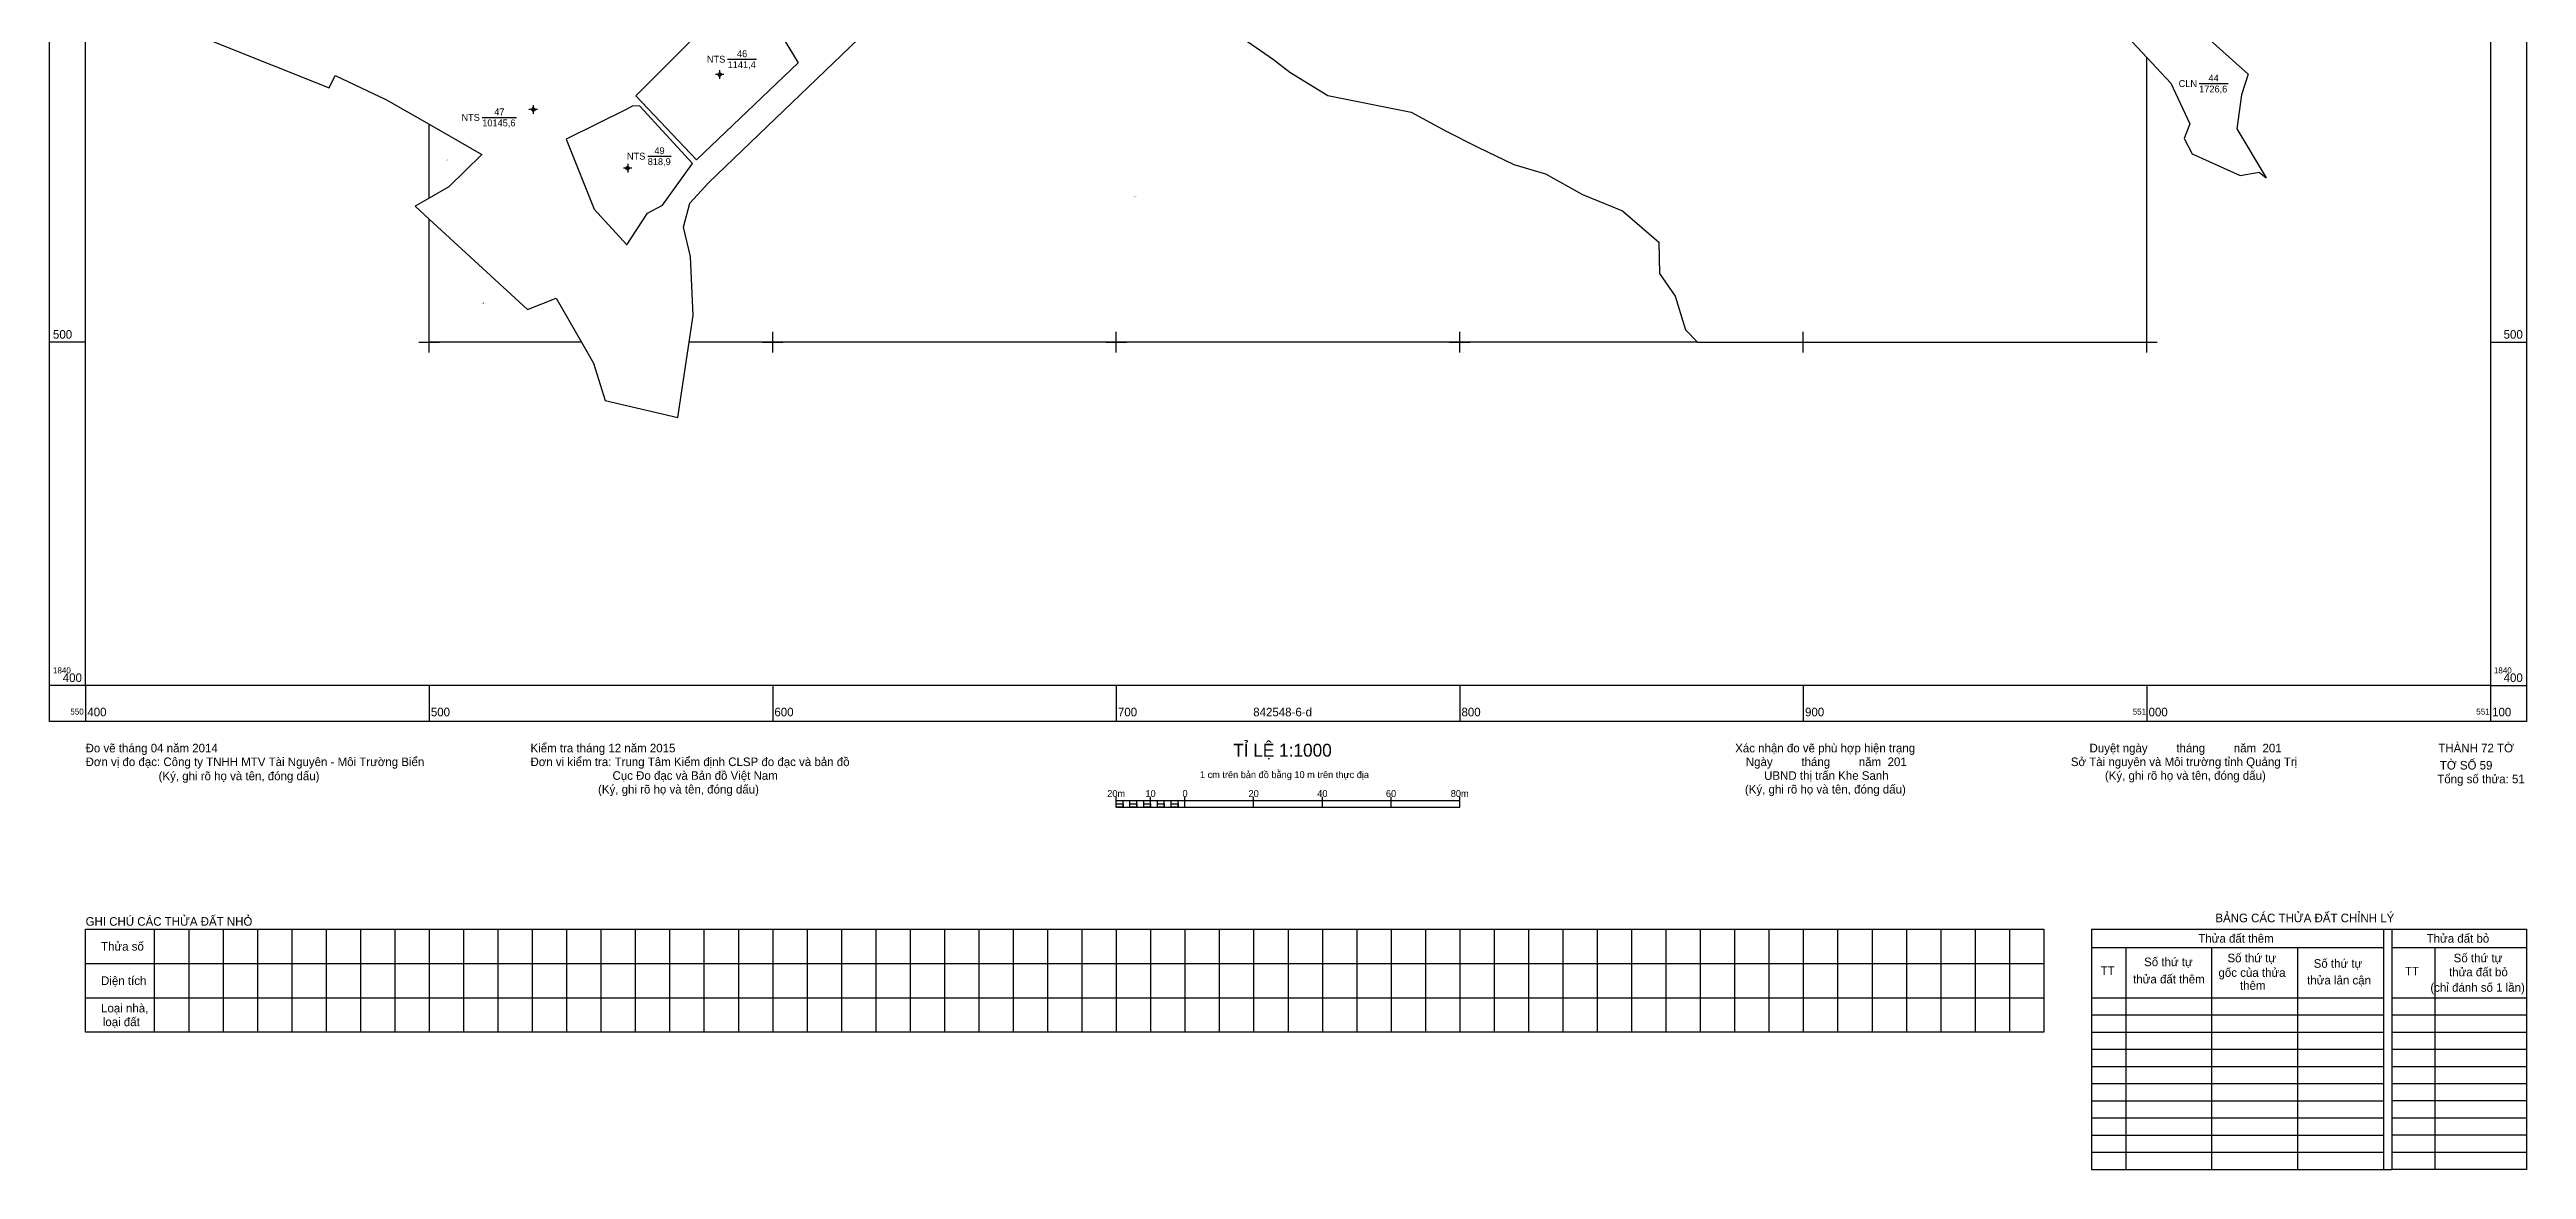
# Model space of a CAD drawing. Extents: x 550390 to 551118, y 1840259 to 1841146.
# Drawn here: x 550390 to 551110, y 1840259 to 1840585 of the extents above; entities that cross this region are included whole.
import ezdxf

# ---------------------------------------------------------------- set-up
doc = ezdxf.new("R2010")
doc.units = 0
for name, color, linetype in [('Level 10', 7, 'Continuous'), ('Level 11', 7, 'Continuous'), ('Level 13', 7, 'Continuous'), ('Level 15', 7, 'Continuous'), ('Level 2', 7, 'Continuous'), ('Level 23', 7, 'Continuous'), ('Level 24', 7, 'Continuous'), ('Level 31', 7, 'Continuous'), ('Level 4', 7, 'Continuous'), ('Level 63', 7, 'Continuous')]:
    doc.layers.add(name, color=color, linetype=linetype)

msp = doc.modelspace()

# ---------------------------------------------------------------- linework, layer by layer
at = {"layer": 'Level 10'}
msp.add_line((550953.46, 1840646.46), (551029.45, 1840578.03), dxfattribs=at)
msp.add_lwpolyline([(550420.05, 1840594.34), (550470.94, 1840574.04), (550472.66, 1840577.65), (550487.41, 1840570.62), (550500, 1840563.43), (550515.34, 1840554.67), (550505.76, 1840545.26), (550500, 1840541.9), (550495.96, 1840539.55), (550500, 1840535.84), (550528.66, 1840509.5), (550537, 1840512.82), (550544.36, 1840500), (550547.86, 1840493.89), (550551.22, 1840483.02), (550572.42, 1840478.03), (550575.7, 1840500), (550576.86, 1840507.77), (550576.07, 1840524.9), (550574.07, 1840533.45), (550575.84, 1840540.46), (550581.41, 1840546.45), (550637.04, 1840599.96)], dxfattribs=at)
at = {"layer": 'Level 11'}
for p, q in [((550583.94, 1840577.94), (550583.31, 1840577.94)), ((550584.56, 1840578.56), (550583.94, 1840577.94)), ((550583.94, 1840577.94), (550584.56, 1840577.31)), ((550584.56, 1840579.19), (550584.56, 1840578.56)), ((550585.19, 1840577.94), (550584.56, 1840578.56)), ((550584.56, 1840577.31), (550585.19, 1840577.94)), ((550584.56, 1840577.31), (550584.56, 1840576.69)), ((550585.81, 1840577.94), (550585.19, 1840577.94)), ((550530.3, 1840569.03), (550530.3, 1840568.4)), ((550529.68, 1840567.78), (550529.05, 1840567.78)), ((550530.3, 1840568.4), (550529.68, 1840567.78)), ((550529.68, 1840567.78), (550530.3, 1840567.15)), ((550530.93, 1840567.78), (550530.3, 1840568.4)), ((550530.3, 1840567.15), (550530.93, 1840567.78)), ((550530.3, 1840567.15), (550530.3, 1840566.53)), ((550531.55, 1840567.78), (550530.93, 1840567.78)), ((550557.16, 1840550.66), (550556.54, 1840550.66)), ((550557.79, 1840551.29), (550557.16, 1840550.66)), ((550557.16, 1840550.66), (550557.79, 1840550.04)), ((550557.79, 1840551.91), (550557.79, 1840551.29)), ((550558.41, 1840550.66), (550557.79, 1840551.29)), ((550557.79, 1840550.04), (550558.41, 1840550.66)), ((550557.79, 1840550.04), (550557.79, 1840549.41)), ((550559.04, 1840550.66), (550558.41, 1840550.66))]:
    msp.add_line(p, q, dxfattribs=at)
for centre in [(550584.56, 1840577.94), (550530.3, 1840567.78), (550557.79, 1840550.66)]:
    msp.add_circle(centre, 0.15, dxfattribs=at)
at = {"layer": 'Level 13'}
for p, q in [((550586.89, 1840582.39), (550595.31, 1840582.39)), ((551015.22, 1840575.31), (551023.65, 1840575.31)), ((550515.45, 1840565.44), (550525.43, 1840565.44)), ((550563.62, 1840554.15), (550570.49, 1840554.15))]:
    msp.add_line(p, q, dxfattribs=at)
at = {"layer": 'Level 23'}
for p, q in [((550983.84, 1840329), (551110.5, 1840329)), ((550983.84, 1840329), (550983.84, 1840259)), ((551068.84, 1840329), (551068.84, 1840259)), ((551071.34, 1840329), (551071.34, 1840259)), ((551110.5, 1840329), (551110.5, 1840259)), ((550983.84, 1840323.63), (551068.84, 1840323.63)), ((550993.84, 1840323.63), (550993.84, 1840259)), ((551018.84, 1840323.63), (551018.84, 1840259)), ((551043.84, 1840323.63), (551043.84, 1840259)), ((551071.34, 1840323.63), (551110.5, 1840323.63)), ((551083.84, 1840323.63), (551083.84, 1840259)), ((550983.84, 1840309), (551068.84, 1840309)), ((550983.84, 1840304), (551068.84, 1840304)), ((551071.34, 1840309), (551110.5, 1840309)), ((551071.34, 1840304), (551110.5, 1840304)), ((550983.84, 1840299), (551068.84, 1840299)), ((551071.34, 1840299), (551110.5, 1840299)), ((550983.84, 1840294), (551068.84, 1840294)), ((550983.84, 1840289), (551068.84, 1840289)), ((551071.34, 1840294), (551110.5, 1840294)), ((551071.34, 1840289), (551110.5, 1840289)), ((550983.84, 1840284), (551068.84, 1840284)), ((551071.34, 1840284), (551110.5, 1840284)), ((550983.84, 1840279), (551068.84, 1840279)), ((550983.84, 1840274), (551068.84, 1840274)), ((551110.5, 1840279), (551071.34, 1840279)), ((551071.34, 1840274), (551110.5, 1840274)), ((550983.84, 1840269), (551068.84, 1840269)), ((551110.5, 1840269), (551071.34, 1840269)), ((550983.84, 1840264), (551068.84, 1840264)), ((550983.84, 1840259), (551068.84, 1840259)), ((551068.84, 1840259), (551071.34, 1840259)), ((551071.34, 1840264), (551110.5, 1840264)), ((551110.5, 1840259), (551071.34, 1840259))]:
    msp.add_line(p, q, dxfattribs=at)
for points in [[(551029.45, 1840578.03), (551027.57, 1840572.05), (551026.22, 1840562.1), (551034.75, 1840547.8)], [(550700, 1840364.5), (550700, 1840367.5)], [(550710, 1840364.5), (550710, 1840367.5)], [(550720, 1840364.5), (550720, 1840367.5)], [(550740, 1840364.5), (550740, 1840367.5)], [(550760, 1840364.5), (550760, 1840367.5)], [(550780, 1840364.5), (550780, 1840367.5)], [(550800, 1840364.5), (550800, 1840367.5)], [(550700, 1840366.5), (550800, 1840366.5)], [(550700, 1840364.5), (550800, 1840364.5)], [(550702, 1840364.5), (550702, 1840366.5)], [(550704, 1840364.5), (550704, 1840366.5)], [(550706, 1840364.5), (550706, 1840366.5)], [(550708, 1840364.5), (550708, 1840366.5)], [(550710, 1840364.5), (550710, 1840366.5)], [(550712, 1840364.5), (550712, 1840366.5)], [(550714, 1840364.5), (550714, 1840366.5)], [(550716, 1840364.5), (550716, 1840366.5)], [(550718, 1840364.5), (550718, 1840366.5)], [(550970, 1840299), (550400, 1840299), (550400, 1840329), (550970, 1840329)], [(550420, 1840329), (550420, 1840299)], [(550430, 1840329), (550430, 1840299)], [(550440, 1840329), (550440, 1840299)], [(550450, 1840329), (550450, 1840299)], [(550460, 1840329), (550460, 1840299)], [(550470, 1840329), (550470, 1840299)], [(550480, 1840329), (550480, 1840299)], [(550490, 1840329), (550490, 1840299)], [(550500, 1840329), (550500, 1840299)], [(550510, 1840329), (550510, 1840299)], [(550520, 1840329), (550520, 1840299)], [(550530, 1840329), (550530, 1840299)], [(550540, 1840329), (550540, 1840299)], [(550550, 1840329), (550550, 1840299)], [(550560, 1840329), (550560, 1840299)], [(550570, 1840329), (550570, 1840299)], [(550580, 1840329), (550580, 1840299)], [(550590, 1840329), (550590, 1840299)], [(550600, 1840329), (550600, 1840299)], [(550610, 1840329), (550610, 1840299)], [(550620, 1840329), (550620, 1840299)], [(550630, 1840329), (550630, 1840299)], [(550640, 1840329), (550640, 1840299)], [(550650, 1840329), (550650, 1840299)], [(550660, 1840329), (550660, 1840299)], [(550670, 1840329), (550670, 1840299)], [(550680, 1840329), (550680, 1840299)], [(550690, 1840329), (550690, 1840299)], [(550700, 1840329), (550700, 1840299)], [(550710, 1840329), (550710, 1840299)], [(550720, 1840329), (550720, 1840299)], [(550730, 1840329), (550730, 1840299)], [(550740, 1840329), (550740, 1840299)], [(550750, 1840329), (550750, 1840299)], [(550760, 1840329), (550760, 1840299)], [(550770, 1840329), (550770, 1840299)], [(550780, 1840329), (550780, 1840299)], [(550790, 1840329), (550790, 1840299)], [(550800, 1840329), (550800, 1840299)], [(550810, 1840329), (550810, 1840299)], [(550820, 1840329), (550820, 1840299)], [(550830, 1840329), (550830, 1840299)], [(550840, 1840329), (550840, 1840299)], [(550850, 1840329), (550850, 1840299)], [(550860, 1840329), (550860, 1840299)], [(550870, 1840329), (550870, 1840299)], [(550880, 1840329), (550880, 1840299)], [(550890, 1840329), (550890, 1840299)], [(550900, 1840329), (550900, 1840299)], [(550910, 1840329), (550910, 1840299)], [(550920, 1840329), (550920, 1840299)], [(550930, 1840329), (550930, 1840299)], [(550940, 1840329), (550940, 1840299)], [(550950, 1840329), (550950, 1840299)], [(550960, 1840329), (550960, 1840299)], [(550970, 1840329), (550970, 1840299)], [(550400, 1840319), (550970, 1840319)], [(550400, 1840309), (550970, 1840309)]]:
    msp.add_lwpolyline(points, dxfattribs=at)
for points in [[(550700, 1840364.5), (550700, 1840365.5), (550702, 1840365.5), (550702, 1840364.5)], [(550704, 1840364.5), (550704, 1840365.5), (550706, 1840365.5), (550706, 1840364.5)], [(550708, 1840364.5), (550708, 1840365.5), (550710, 1840365.5), (550710, 1840364.5)], [(550712, 1840364.5), (550712, 1840365.5), (550714, 1840365.5), (550714, 1840364.5)], [(550716, 1840364.5), (550716, 1840365.5), (550718, 1840365.5), (550718, 1840364.5)]]:
    msp.add_lwpolyline(points, close=True, dxfattribs=at)
at = {"layer": 'Level 24'}
for p, q in [((551000, 1840500), (551000, 1840582.87)), ((550500, 1840541.9), (550500, 1840563.43)), ((550500, 1840500), (550500, 1840535.84)), ((550544.36, 1840500), (550500, 1840500)), ((550869.21, 1840500), (550575.7, 1840500)), ((550869.21, 1840500), (551000, 1840500))]:
    msp.add_line(p, q, dxfattribs=at)
at = {"layer": 'Level 31'}
for points in [[(550950.43, 1840642.29), (550948.75, 1840633.34), (550952.99, 1840633.31), (551000, 1840582.87), (551006.99, 1840575.37), (551012.56, 1840563.56), (551010.88, 1840559.29), (551013.22, 1840554.82), (551027.2, 1840548.57), (551032.69, 1840549.49), (551034.75, 1840547.8)], [(550645.7, 1840610.32), (550677.67, 1840608.56), (550695.49, 1840604.17), (550723.07, 1840598.01), (550745.8, 1840582.35), (550750.49, 1840578.62), (550761.64, 1840571.82), (550785.89, 1840566.97), (550796.07, 1840561.39), (550805.28, 1840556.78), (550815.7, 1840551.69), (550824.92, 1840549.02), (550835.68, 1840543), (550847.35, 1840538.21), (550857.92, 1840529.14), (550858.15, 1840520.02), (550862.67, 1840513.37), (550865.68, 1840503.57), (550869.21, 1840500)], [(550607.39, 1840581.31), (550577.85, 1840553.08), (550560.17, 1840571.7), (550578.77, 1840590.36), (550593.58, 1840604.24), (550607.39, 1840581.31)], [(550576.66, 1840551.99), (550561.29, 1840568.68), (550559.26, 1840568.86), (550557.32, 1840567.79), (550539.91, 1840559.12), (550548.05, 1840538.7), (550557.56, 1840528.37), (550563.54, 1840537.56), (550567.94, 1840539.92), (550576.66, 1840551.99)]]:
    msp.add_lwpolyline(points, dxfattribs=at)
at = {"layer": 'Level 63'}
for points in [[(550389.5, 1841110.5), (551110.5, 1841110.5), (551110.5, 1840389.5), (550389.5, 1840389.5)], [(550400, 1841100), (551100, 1841100), (551100, 1840400), (550400, 1840400)]]:
    msp.add_lwpolyline(points, close=True, dxfattribs=at)
for points in [[(550400, 1840500), (550389.5, 1840500)], [(550497, 1840500), (550503, 1840500)], [(550500, 1840497), (550500, 1840503)], [(550597, 1840500), (550603, 1840500)], [(550600, 1840497), (550600, 1840503)], [(550697, 1840500), (550703, 1840500)], [(550700, 1840497), (550700, 1840503)], [(550797, 1840500), (550803, 1840500)], [(550800, 1840497), (550800, 1840503)], [(550897, 1840500), (550903, 1840500)], [(550900, 1840497), (550900, 1840503)], [(550997, 1840500), (551003, 1840500)], [(551000, 1840497), (551000, 1840503)], [(551100, 1840500), (551110.5, 1840500)], [(550400, 1840400), (550389.5, 1840400)], [(550400, 1840400), (550400, 1840389.5)], [(550500, 1840400), (550500, 1840389.5)], [(550600, 1840400), (550600, 1840389.5)], [(550700, 1840400), (550700, 1840389.5)], [(550800, 1840400), (550800, 1840389.5)], [(550900, 1840400), (550900, 1840389.5)], [(551000, 1840400), (551000, 1840389.5)], [(551100, 1840400), (551100, 1840389.5)], [(551100, 1840400), (551110.5, 1840400)]]:
    msp.add_lwpolyline(points, dxfattribs=at)

# ---------------------------------------------------------------- texts
at = {"layer": 'Level 13'}
msp.add_text('46', height=2, dxfattribs=at).set_placement((550589.61, 1840582.99))
for s, p in [('44', (551017.95, 1840575.91)), ('47', (550518.95, 1840566.04)), ('49', (550565.57, 1840554.75))]:
    msp.add_text(s, height=2, rotation=360, dxfattribs=at).set_placement(p)
at = {"layer": 'Level 15'}
for s, p in [('Trần Thành Quy', (550584.08, 1840577.94)), ('Đinh Thị Lời', (550584.17, 1840577.58)), ('Khối 1', (550584.37, 1840577.82)), ('Khối 1', (550584.37, 1840577.7)), ('NTS', (550584.43, 1840578.06)), ('46', (550584.49, 1840578.18)), ('Trần Thành Quy', (550529.82, 1840567.78)), ('Đinh Thị Lời', (550529.91, 1840567.42)), ('Khối 1', (550530.11, 1840567.66)), ('Khối 1', (550530.11, 1840567.54)), ('NTS', (550530.17, 1840567.9)), ('47', (550530.22, 1840568.02)), ('UBND thị trấn quản lý', (550504.56, 1840552.96)), ('Khối 1', (550505.04, 1840552.84)), ('Khối 1', (550505.04, 1840552.72)), ('RST', (550505.11, 1840553.08)), ('48', (550505.16, 1840553.2)), ('Trần Thành Quy', (550557.3, 1840550.67)), ('Đinh Thị Lời', (550557.39, 1840550.31)), ('Khối 1', (550557.59, 1840550.55)), ('Khối 1', (550557.59, 1840550.43)), ('NTS', (550557.65, 1840550.79)), ('49', (550557.71, 1840550.91)), ('UBND thị trấn quản lý', (550704.89, 1840542.34)), ('Khối 1', (550705.37, 1840542.22)), ('Khối 1', (550705.37, 1840542.1)), ('RST', (550705.44, 1840542.46)), ('50', (550705.49, 1840542.58)), ('UBND thị trấn quản lý', (550515.08, 1840511.29)), ('Khối 1', (550515.56, 1840511.17)), ('Khối 1', (550515.56, 1840511.05)), ('RST', (550515.63, 1840511.41)), ('51', (550515.69, 1840511.53))]:
    msp.add_text(s, height=0.1, dxfattribs=at).set_placement(p)
at = {"layer": 'Level 2'}
msp.add_text('NTS', height=2, dxfattribs=at).set_placement((550580.85, 1840581.39))
for s, p in [('CLN', (551009.26, 1840574.31)), ('NTS', (550509.41, 1840564.44)), ('NTS', (550557.58, 1840553.15))]:
    msp.add_text(s, height=2, rotation=360, dxfattribs=at).set_placement(p)
at = {"layer": 'Level 23'}
for s, height, p in [('Đo vẽ tháng 04 năm 2014', 2.5, (550400, 1840380.5)), ('Kiểm tra tháng 12 năm 2015', 2.5, (550529.5, 1840380.5)), ('TỈ LỆ 1:1000', 3.75, (550734.03, 1840379.25)), ('Xác nhận đo vẽ phù hợp hiện trạng', 2.5, (550880.17, 1840380.5)), ('Duyệt ngày         tháng         năm  201', 2.5, (550983.31, 1840380.5)), ('Đơn vị đo đạc: Công ty TNHH MTV Tài Nguyên - Môi Trường Biển', 2.5, (550400, 1840376.5)), ('(Ký, ghi rõ họ và tên, đóng dấu)', 2.5, (550421.25, 1840372.38)), ('Đơn vi kiểm tra: Trung Tâm Kiểm định CLSP đo đạc và bản đồ', 2.5, (550529.5, 1840376.5)), ('Cục Đo đạc và Bản đồ Việt Nam', 2.5, (550553.37, 1840372.5)), ('1 cm trên bản đồ bằng 10 m trên thực địa', 2, (550724.36, 1840373)), ('Ngày         tháng         năm  201', 2.5, (550883.28, 1840376.5)), ('UBND thị trấn Khe Sanh', 2.5, (550888.6, 1840372.5)), ('Sở Tài nguyên và Môi trường tỉnh Quảng Trị', 2.5, (550977.88, 1840376.5)), ('(Ký, ghi rõ họ và tên, đóng dấu)', 2.5, (550987.8, 1840372.5)), ('(Ký, ghi rõ họ và tên, đóng dấu)', 2.5, (550549.16, 1840368.5)), ('20m', 2, (550697.38, 1840367.5)), ('10', 2, (550708.51, 1840367.5)), ('0', 2, (550719.29, 1840367.5)), ('20', 2, (550738.51, 1840367.5)), ('40', 2, (550758.51, 1840367.5)), ('60', 2, (550778.51, 1840367.5)), ('80m', 2, (550797.38, 1840367.5)), ('(Ký, ghi rõ họ và tên, đóng dấu)', 2.5, (550883.01, 1840368.5)), ('GHI CHÚ CÁC THỬA ĐẤT NHỎ', 2.5, (550400, 1840330)), ('BẢNG CÁC THỬA ĐẤT CHỈNH LÝ', 2.5, (551019.95, 1840331.02)), ('Thửa số', 2.5, (550404.5, 1840322.75)), ('Thửa đất thêm', 2.5, (551014.98, 1840325.06)), ('Thửa đất bỏ', 2.5, (551081.44, 1840325.06)), ('TT', 2.5, (550986.54, 1840315.64)), ('Số thứ tự', 2.5, (550999.21, 1840318.22)), ('gốc của thửa', 2.5, (551020.86, 1840315.11)), ('Số thứ tự', 2.5, (551023.47, 1840319.36)), ('Số thứ tự', 2.5, (551048.56, 1840317.76)), ('TT', 2.5, (551075.14, 1840315.52)), ('thửa đất bỏ', 2.5, (551087.96, 1840315.28)), ('Số thứ tự', 2.5, (551089.32, 1840319.36)), ('Diện tích', 2.5, (550404.5, 1840312.75)), ('thửa đất thêm', 2.5, (550996.01, 1840313.2)), ('thêm', 2.5, (551027.11, 1840311.34)), ('thửa lân cận', 2.5, (551046.66, 1840312.9)), ('(chỉ đánh số 1 lần)', 2.5, (551082.53, 1840310.77)), ('Loại nhà,', 2.5, (550404.5, 1840304.75)), ('loại đất', 2.5, (550405, 1840300.75))]:
    msp.add_text(s, height=height, dxfattribs=at).set_placement(p)
at = {"layer": 'Level 4'}
msp.add_text('1141,4', height=2, dxfattribs=at).set_placement((550586.9, 1840579.79))
for s, p in [('1726,6', (551015.23, 1840572.71)), ('10145,6', (550515.46, 1840562.84)), ('818,9', (550563.63, 1840551.55))]:
    msp.add_text(s, height=2, rotation=360, dxfattribs=at).set_placement(p)
at = {"layer": 'Level 63'}
for s, height, p in [('500', 2.5, (550390.5, 1840501)), ('500', 2.5, (551103.85, 1840501)), ('1840', 1.75, (550390.5, 1840403.5)), ('400', 2.5, (550393.35, 1840401)), ('1840', 1.75, (551101, 1840403.5)), ('400', 2.5, (551103.85, 1840401)), ('550', 1.75, (550395.55, 1840391.5)), ('400', 2.5, (550400.5, 1840391)), ('500', 2.5, (550500.5, 1840391)), ('600', 2.5, (550600.5, 1840391)), ('700', 2.5, (550700.5, 1840391)), ('842548-6-d', 2.5, (550739.88, 1840391)), ('800', 2.5, (550800.5, 1840391)), ('900', 2.5, (550900.5, 1840391)), ('551', 1.75, (550995.88, 1840391.5)), ('000', 2.5, (551000.5, 1840391)), ('551', 1.75, (551095.88, 1840391.5)), ('100', 2.5, (551100.5, 1840391)), ('THÀNH 72 TỜ', 2.5, (551084.84, 1840380.5)), ('Tổng số thửa: 51', 2.5, (551084.54, 1840371.5)), ('TỜ SỐ 59', 2.5, (551085.28, 1840375.5))]:
    msp.add_text(s, height=height, dxfattribs=at).set_placement(p)

doc.saveas('drawing.dxf')
